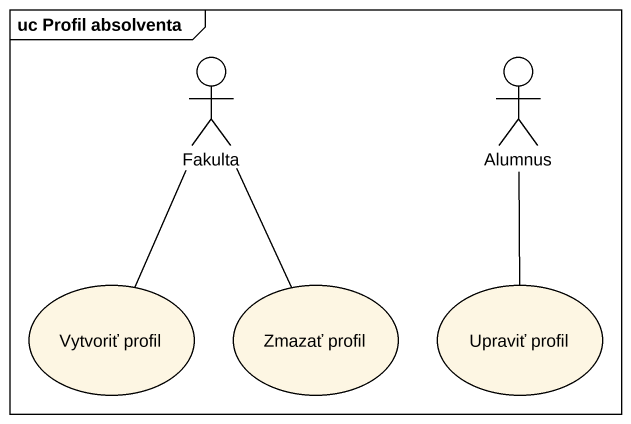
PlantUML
@startuml
mainframe uc Profil absolventa
actor Fakulta
actor Alumnus
usecase "Vytvoriť profil" as Vytvoriť_profil
usecase "Zmazať profil" as Zmazať_profil
usecase "Upraviť profil" as Upraviť_profil
Fakulta -- Vytvoriť_profil
Fakulta -- Zmazať_profil
Alumnus -- Upraviť_profil
@enduml
